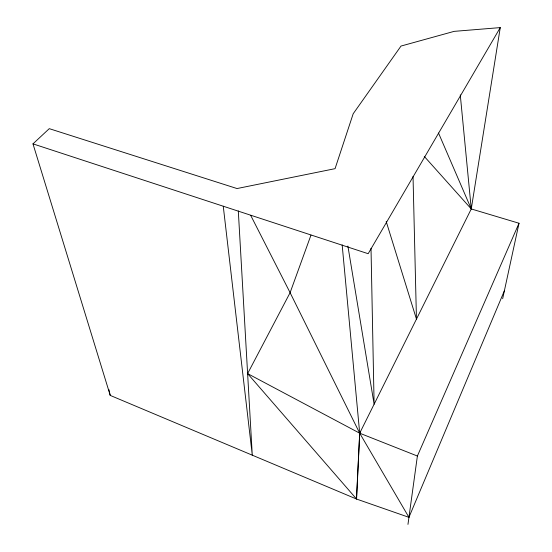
<?xml version="1.0" encoding="UTF-8"?>
<svg xmlns="http://www.w3.org/2000/svg" width="552" height="552" viewBox="0 0 552 552"><rect width="100%" height="100%" fill="white"/><g stroke="black" fill="none" stroke-linecap="round" stroke-linejoin="round"><path stroke-width="0.83" d="M342.157 244.853L359.697 433.196L356.585 499.063L408.935 517.327L504.383 290.759M356.461 498.918L359.697 433.196L471.263 208.946L500.264 27.6L454.158 31.36L401.014 46.057L353.19 113.753L335.064 168.664L237.022 188.549L49.266 128.657L32.982 143.865L110.227 395.404L356.585 499.063L247.613 373.614L290.104 292.677L310.969 235.131M407.962 524.4L417.388 456.028L519.018 223.249L471.263 208.946L424.26 156.395M502.658 298.722L519.018 223.249M408.935 517.327L359.697 433.196L360.559 431.712M500.264 27.6L368.17 253.706L32.982 143.865M247.613 373.614L359.697 433.196L417.388 456.028M250.684 215.349L290.104 292.677L359.697 433.196M438.523 133.039L471.263 208.946L460.271 94.847M386.193 221.469L416.456 319.104L413.027 176.447M108.882 389.533L110.227 395.404M347.891 246.047L374.111 404.216L371.013 248.297M223.256 206.22L252.285 455.172L238.305 210.933"/></g></svg>
